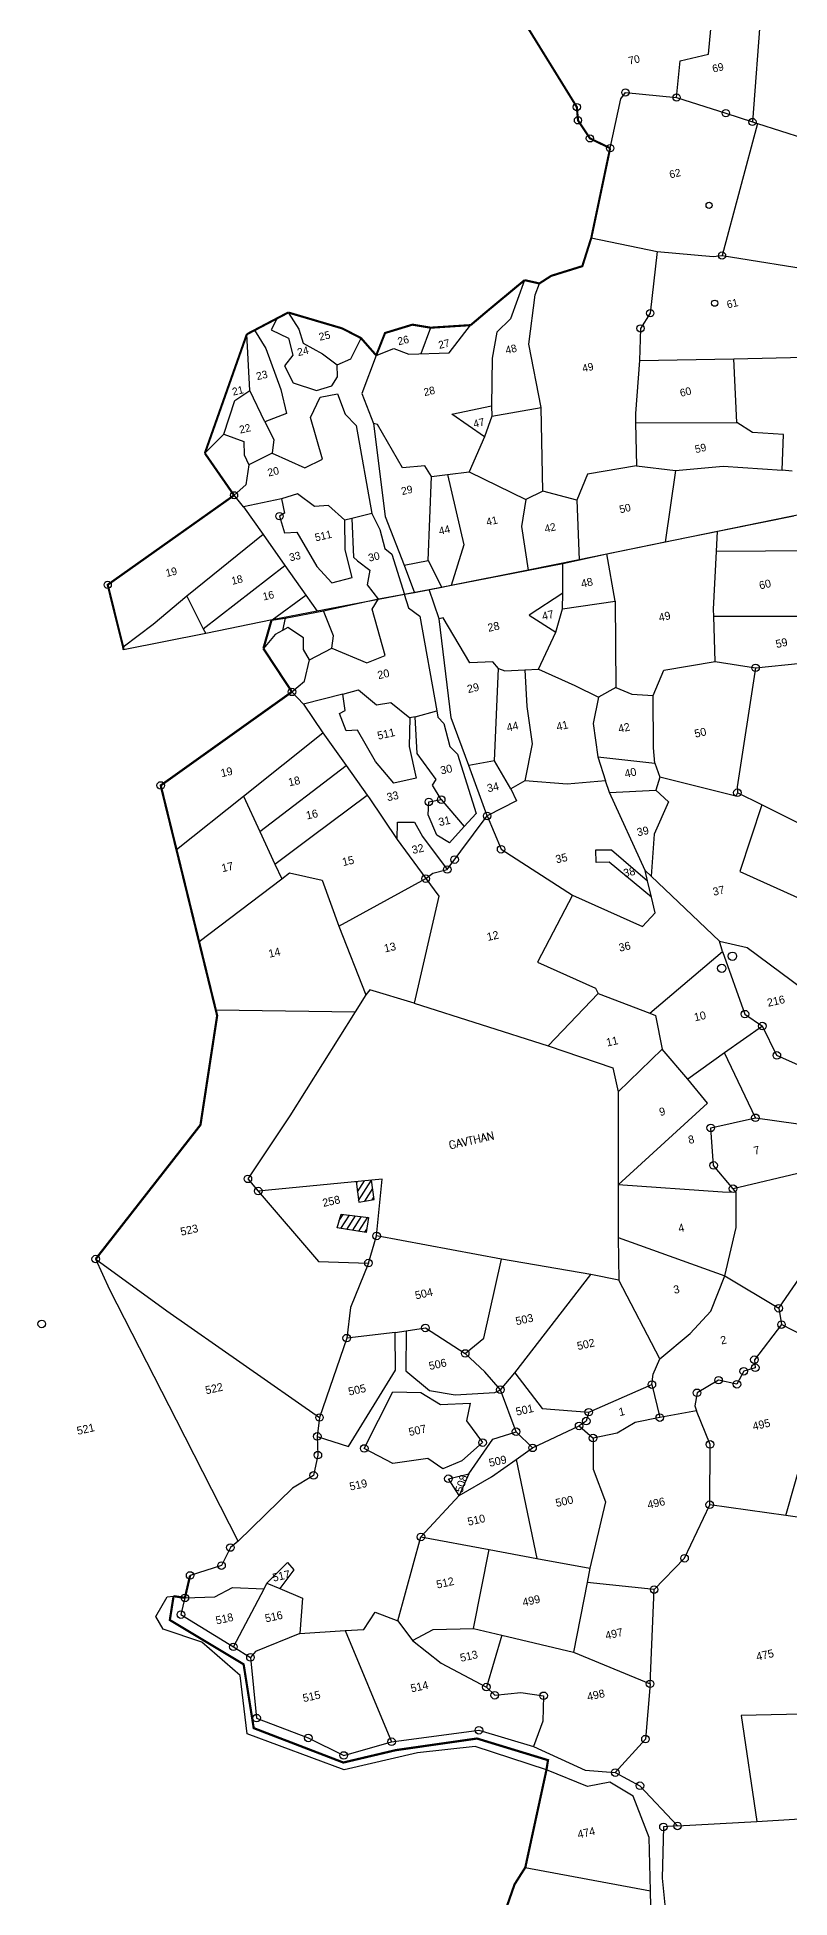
# Model space of a CAD drawing. Header units: metres. Extents: x 292860 to 294311, y 2020774 to 2022936.
# Drawn here: x 292860 to 293203, y 2021338 to 2022184 of the extents above; entities that cross this region are included whole.
import ezdxf
from ezdxf.enums import TextEntityAlignment as Align

# ---------------------------------------------------------------- set-up
doc = ezdxf.new("R2010")
doc.units = ezdxf.units.M
doc.linetypes.add('DASHDOT', pattern=[1, 0.5, -0.25, 0, -0.25])
for name, color, linetype in [('OFF', 1, 'Continuous'), ('OTHERS', 1, 'Continuous'), ('POLY_PARCEL', 6, 'Continuous'), ('POLY_WATER', 4, 'Continuous'), ('SYM_STONE', 1, 'Continuous'), ('SYM_WELL', 1, 'Continuous'), ('TEXT_MAPIN', 7, 'Continuous'), ('TEXT_PARCEL', 7, 'Continuous'), ('V_BOUND_LINE', 7, 'Continuous'), ('V_BOUND_STREAM_LINE', 7, 'DASHDOT')]:
    doc.layers.add(name, color=color, linetype=linetype)
doc.styles.get("Standard").update_dxf_attribs({"font": 'simplex.shx'})
doc.styles.add('TEXT_MAP', font='', dxfattribs={"height": 2.5})
doc.styles.get('TEXT_MAP').set_extended_font_data('Kruti Dev 050')

# ---------------------------------------------------------------- blocks, each defined once
blk = doc.blocks.new('PAKKAWELL')
blk.add_circle((0, 0), 1.81)
blk = doc.blocks.new('STONE')
blk.add_circle((0, 0), 0.851)

msp = doc.modelspace()

# ---------------------------------------------------------------- hatches: boundary and pattern name
at = {"layer": 'OTHERS'}
h = msp.add_hatch(dxfattribs=at)
h.set_pattern_fill('ANSI31', color=256, scale=20.206767, angle=12.67224, style=0)
h.set_pattern_definition([(57.67224, (292959.5136, 2020669.367), (-2.134347, 1.350726), [])])
h.paths.add_polyline_path([(292998.51, 2021648.99), (292996.8, 2021642.72), (293009.94, 2021640.72), (293011.06, 2021647.54)])
h.paths.add_polyline_path([(293006.63, 2021654.42), (293013.62, 2021655.65), (293012.32, 2021664.49), (293005.39, 2021663.82)])

# ---------------------------------------------------------------- linework, layer by layer
at = {"layer": 'OFF'}
for points in [[(293169.65, 2021959.42), (293254.01, 2021976.74)], [(293204.36, 2021966.21), (293145.85, 2021954.38)], [(293145.85, 2021954.38), (293106.78, 2021946.48)], [(293119.35, 2021949.22), (293169.65, 2021959.42)], [(293038.61, 2021932.99), (293099.4, 2021944.73)], [(293106.78, 2021946.48), (293083.63, 2021941.79)], [(293099.4, 2021944.73), (293119.35, 2021949.22)], [(293083.63, 2021941.79), (293048.61, 2021934.71)], [(293015.51, 2021928.35), (292987.73, 2021923.06)], [(292990.59, 2021923.3), (293015.59, 2021928.65)], [(293027.29, 2021930.6), (293015.51, 2021928.35)], [(293015.59, 2021928.65), (293027.24, 2021930.85)], [(293027.24, 2021930.85), (293038.61, 2021932.99)], [(293031.87, 2021931.47), (293027.29, 2021930.6)], [(293044.33, 2021933.85), (293031.87, 2021931.47)], [(293048.61, 2021934.71), (293044.33, 2021933.85)], [(292967.24, 2021919.2), (292937.08, 2021912.92)], [(292966.92, 2021919.05), (292973.15, 2021919.93)], [(292987.73, 2021923.06), (292967.24, 2021919.2)], [(292973.15, 2021919.93), (292990.59, 2021923.3)], [(292937.08, 2021912.92), (292899.68, 2021905.44)], [(292919.43, 2021475.03), (292922.38, 2021475.35)]]:
    msp.add_lwpolyline(points, dxfattribs=at)
at = {"layer": 'OTHERS'}
for points in [[(293005.39, 2021663.82), (293006.63, 2021654.42), (293013.62, 2021655.65), (293012.32, 2021664.49)], [(292998.51, 2021648.99), (293011.06, 2021647.54), (293009.94, 2021640.72), (292996.8, 2021642.72), (292998.51, 2021648.99)]]:
    msp.add_lwpolyline(points, dxfattribs=at)
at = {"layer": 'POLY_PARCEL'}
for points in [[(293151.08, 2022156.6), (293152.72, 2022173.22), (293165.54, 2022176.28), (293167.51, 2022197.32)], [(293189.4, 2022195.79), (293185.52, 2022145.46)], [(293120.84, 2022133.55), (293125.71, 2022156.03), (293127.79, 2022158.85), (293151.08, 2022156.6)], [(293151.08, 2022156.6), (293173.44, 2022149.48), (293185.52, 2022145.46)], [(293187.86, 2022144.71), (293171.71, 2022084.71)], [(293185.52, 2022145.46), (293187.86, 2022144.71)], [(293187.86, 2022144.71), (293219.19, 2022134.73), (293246.1, 2022129.88)], [(293112.29, 2022092.83), (293142.29, 2022086.65)], [(293142.29, 2022086.65), (293139.09, 2022058.55), (293134.67, 2022051.63), (293134.25, 2022037)], [(293142.29, 2022086.65), (293167.66, 2022084.34)], [(293167.66, 2022084.34), (293171.71, 2022084.71)], [(293171.71, 2022084.71), (293217.14, 2022077.48)], [(293081.94, 2022073.56), (293075.5, 2022055.96), (293069.26, 2022049.91), (293067.21, 2022038.07), (293066.95, 2022016.49)], [(293089.43, 2022015.65), (293083.91, 2022044.44), (293086.77, 2022066.89), (293088.67, 2022072.05)], [(292974.52, 2022058.85), (292979.39, 2022051.28), (292981.3, 2022044.95), (292990.11, 2022040.01), (292996.75, 2022035)], [(292957.04, 2022023.33), (292955.69, 2022048.96)], [(293014.5, 2022039.35), (293022.54, 2022042.54), (293029.27, 2022039.96), (293047.72, 2022040.54), (293057.43, 2022053.11)], [(293039.21, 2022051.94), (293034.79, 2022040.13)], [(293134.25, 2022037), (293177.07, 2022037.83)], [(293177.07, 2022037.83), (293209.27, 2022038.57), (293213.92, 2022042.95)], [(293178.51, 2022008.91), (293177.07, 2022037.83)], [(293134.25, 2022037), (293132.3, 2022012.93), (293132.37, 2022008.66)], [(292945.25, 2022003.53), (292950.2, 2022018.9), (292957.04, 2022023.33)], [(292963.84, 2022009.18), (292957.04, 2022023.33)], [(293063.66, 2022002.4), (293048.87, 2022012.57), (293066.95, 2022016.49)], [(293066.99, 2022011.78), (293063.66, 2022002.4)], [(293066.95, 2022016.49), (293066.99, 2022011.78)], [(293066.99, 2022011.78), (293089.43, 2022015.65)], [(293090.18, 2021977.69), (293089.43, 2022015.65)], [(292936.6, 2021994.88), (292945.25, 2022003.53)], [(292945.25, 2022003.53), (292954.34, 2022000.19), (292954.45, 2021994.09), (292956.6, 2021989.57)], [(293039.66, 2021984.35), (293036.59, 2021989.1), (293026.5, 2021988.28), (293015.14, 2022007.93), (293013.27, 2022008.41)], [(293132.37, 2022008.66), (293178.51, 2022008.91)], [(293132.37, 2022008.66), (293132.79, 2021989.09)], [(293199.12, 2021987.21), (293199.72, 2022003.44), (293185.61, 2022004.35), (293178.51, 2022008.91)], [(292967.17, 2021994.87), (292956.6, 2021989.57)], [(293063.66, 2022002.4), (293056.72, 2021986.44)], [(292956.6, 2021989.57), (292955.22, 2021980.5), (292949.87, 2021975.75)], [(293046.92, 2021985.24), (293056.72, 2021986.44)], [(293056.72, 2021986.44), (293082.58, 2021973.86)], [(293132.79, 2021989.09), (293110.48, 2021985.3), (293105.69, 2021973.49)], [(293132.79, 2021989.09), (293150.57, 2021987.04)], [(293150.57, 2021987.04), (293145.85, 2021954.38)], [(293150.57, 2021987.04), (293172.24, 2021988.96), (293199.12, 2021987.21)], [(293203.65, 2021986.77), (293199.12, 2021987.21)], [(293038.08, 2021946.11), (293039.66, 2021984.35)], [(293039.66, 2021984.35), (293046.92, 2021985.24)], [(293046.92, 2021985.24), (293054.35, 2021953.24), (293048.61, 2021934.71)], [(292954.14, 2021970.49), (292949.87, 2021975.75)], [(292971.44, 2021974.18), (292954.14, 2021970.49)], [(292954.14, 2021970.49), (292963.08, 2021957.98)], [(292971.44, 2021974.18), (292972.88, 2021967.65), (292970.55, 2021966.28), (292972.76, 2021958.71), (292978.39, 2021958.93), (292987.49, 2021943.34), (292994.25, 2021935.96), (293003.59, 2021938.35), (293000.38, 2021950.94), (293000.21, 2021964.38)], [(293000.21, 2021964.38), (292992.83, 2021971.13), (292986.48, 2021970.67), (292978.69, 2021976.43), (292971.44, 2021974.18)], [(293082.58, 2021973.86), (293080.5, 2021961.59), (293083.63, 2021941.79)], [(293090.18, 2021977.69), (293082.58, 2021973.86)], [(293105.69, 2021973.49), (293090.18, 2021977.69)], [(293105.69, 2021973.49), (293106.78, 2021946.48)], [(293003.39, 2021965.22), (293000.21, 2021964.38)], [(293012.49, 2021967.49), (293003.39, 2021965.22)], [(293003.39, 2021965.22), (293004.2, 2021947.68), (293005.94, 2021945.9)], [(292963.08, 2021957.98), (292928.34, 2021929.97)], [(292963.08, 2021957.98), (292973.03, 2021943.84)], [(293169.17, 2021950.17), (293169.65, 2021959.42)], [(293005.94, 2021945.9), (293011.59, 2021941.75), (293010.42, 2021935.04), (293015.51, 2021928.35)], [(293027.2, 2021944.01), (293038.08, 2021946.11)], [(293038.08, 2021946.11), (293044.33, 2021933.85)], [(293099.27, 2021931.27), (293099.4, 2021944.73)], [(293123.12, 2021927.7), (293119.35, 2021949.22)], [(293167.96, 2021920.61), (293167.84, 2021924.02), (293169.17, 2021950.17)], [(293213.74, 2021950.57), (293169.17, 2021950.17)], [(292935.86, 2021915), (292973.03, 2021943.84)], [(292973.03, 2021943.84), (292982.55, 2021930.4)], [(292928.34, 2021929.97), (292913.12, 2021916.99)], [(292928.34, 2021929.97), (292935.86, 2021915)], [(292967.24, 2021919.2), (292982.55, 2021930.4)], [(292982.55, 2021930.4), (292987.73, 2021923.06)], [(292994.25, 2021906.3), (293010.18, 2021899.64), (293018.63, 2021903), (293012.65, 2021924.02), (293015.59, 2021928.65)], [(293099.27, 2021931.27), (293084.1, 2021921.29), (293096.17, 2021913.52)], [(293099.19, 2021924.18), (293099.27, 2021931.27)], [(293099.19, 2021924.18), (293123.12, 2021927.7)], [(293123.12, 2021927.7), (293123.5, 2021888.36)], [(292973.15, 2021919.93), (292971.88, 2021914.25)], [(292994.25, 2021906.3), (292995.08, 2021911.92), (292990.59, 2021923.3)], [(293070.03, 2021897.1), (293067.5, 2021900.08), (293057.11, 2021899.61), (293044.89, 2021920.04), (293043.13, 2021919.59)], [(293096.17, 2021913.52), (293099.19, 2021924.18)], [(293215.39, 2021920.65), (293167.96, 2021920.61)], [(293168.63, 2021900.17), (293167.96, 2021920.61)], [(292913.12, 2021916.99), (292899.47, 2021906.73)], [(292935.86, 2021915), (292937.08, 2021912.92)], [(292971.88, 2021914.25), (292968.61, 2021912.45), (292963.21, 2021906.09)], [(292984.18, 2021900.9), (292981.42, 2021905.71), (292981.5, 2021910.95), (292974.38, 2021915.63), (292971.88, 2021914.25)], [(293088.22, 2021896.79), (293096.17, 2021913.52)], [(292984.18, 2021900.9), (292994.25, 2021906.3)], [(292976.19, 2021886.41), (292981.96, 2021891.2), (292984.18, 2021900.9)], [(293068.32, 2021855.03), (293070.03, 2021897.1)], [(293070.03, 2021897.1), (293073.01, 2021895.91), (293082.01, 2021896.43)], [(293082.01, 2021896.43), (293088.22, 2021896.79)], [(293082.01, 2021896.43), (293082.92, 2021879.69), (293085.36, 2021862.81), (293082.05, 2021845.94)], [(293088.22, 2021896.79), (293104.79, 2021889.35), (293115.48, 2021883.97)], [(293140.45, 2021884.7), (293145.3, 2021896.28), (293168.63, 2021900.17)], [(293168.63, 2021900.17), (293186.94, 2021897.33)], [(293186.94, 2021897.33), (293178.56, 2021843.24), (293178.71, 2021840.56)], [(293186.94, 2021897.33), (293207.63, 2021899.45), (293237.37, 2021898.18)], [(292976.19, 2021886.41), (292981.37, 2021880.83)], [(292999.39, 2021885.3), (293006.47, 2021887.31), (293014.68, 2021880.58), (293021.14, 2021881.62), (293029.83, 2021874.58)], [(293123.5, 2021888.36), (293115.48, 2021883.97)], [(293123.5, 2021888.36), (293130.65, 2021885.37), (293140.45, 2021884.7)], [(293032.22, 2021875.12), (293042.01, 2021877.71)], [(293115.48, 2021883.97), (293113.07, 2021872.09), (293115.31, 2021856.85)], [(293141.11, 2021853.94), (293140.55, 2021860.93), (293140.45, 2021884.7)], [(292954.1, 2021838.98), (292990.16, 2021867.75)], [(292961.52, 2021823), (293000.78, 2021852.88)], [(293068.32, 2021855.03), (293056.56, 2021852.95)], [(293075.75, 2021842.32), (293068.32, 2021855.03)], [(293115.31, 2021856.85), (293118.8, 2021845.91)], [(293115.31, 2021856.85), (293141.11, 2021853.94)], [(293141.11, 2021853.94), (293143.36, 2021847.68)], [(293082.05, 2021845.94), (293075.75, 2021842.32)], [(293118.8, 2021845.91), (293101.33, 2021844.52), (293082.05, 2021845.94)], [(293120.53, 2021840.63), (293118.8, 2021845.91)], [(293143.36, 2021847.68), (293141.66, 2021841.71)], [(293178.71, 2021840.56), (293177.98, 2021839.05), (293143.36, 2021847.68)], [(292923.69, 2021814.72), (292954.1, 2021838.98)], [(292954.1, 2021838.98), (292961.52, 2021823)], [(292968.45, 2021808.07), (292985.38, 2021820.87), (293010.39, 2021839.4)], [(293044.04, 2021837.44), (293054.45, 2021825.16)], [(293075.75, 2021842.32), (293078.34, 2021836.81), (293064.94, 2021830.01)], [(293120.53, 2021840.63), (293141.66, 2021841.71)], [(293136.78, 2021805.19), (293120.53, 2021840.63)], [(293141.66, 2021841.71), (293147.42, 2021836.41), (293140.9, 2021821.74), (293139.42, 2021802.68)], [(293189.8, 2021835.02), (293178.71, 2021840.56)], [(293189.8, 2021835.02), (293179.82, 2021804.68), (293235.02, 2021779.88)], [(293237.13, 2021818.67), (293219.14, 2021820.37), (293189.8, 2021835.02)], [(293064.94, 2021830.01), (293071.29, 2021814.83), (293103.73, 2021794.04)], [(292961.52, 2021823), (292968.45, 2021808.07)], [(293024.05, 2021819.36), (293036.99, 2021801.54)], [(293139.6, 2021793.13), (293120.36, 2021808.94), (293114.47, 2021808.8), (293114.36, 2021814.53), (293121.46, 2021814.6), (293137.87, 2021800.53)], [(292933.94, 2021772.93), (292971.53, 2021801.42)], [(292968.45, 2021808.07), (292971.53, 2021801.42)], [(292971.53, 2021801.42), (292975.12, 2021804.15), (292989.89, 2021800.78), (292997.53, 2021779.83)], [(292997.53, 2021779.83), (293036.99, 2021801.54)], [(293036.99, 2021801.54), (293043, 2021793.56), (293031.78, 2021744.85)], [(293036.99, 2021801.54), (293040.21, 2021803.94), (293046.79, 2021805.66)], [(293137.87, 2021800.53), (293136.78, 2021805.19)], [(293136.78, 2021805.19), (293139.42, 2021802.68)], [(293139.6, 2021793.13), (293137.87, 2021800.53)], [(293139.42, 2021802.68), (293170.51, 2021773.05)], [(293103.73, 2021794.04), (293087.87, 2021763.52), (293114.24, 2021751.68), (293115.36, 2021749.34)], [(293103.73, 2021794.04), (293135.57, 2021779.7), (293141.29, 2021785.9), (293139.6, 2021793.13)], [(292997.53, 2021779.83), (293009.75, 2021748.69)], [(293138.84, 2021740.33), (293171.98, 2021768.36)], [(293171.98, 2021768.36), (293170.51, 2021773.05)], [(293170.51, 2021773.05), (293183.07, 2021770.23), (293213.71, 2021747.43), (293233.48, 2021752.51)], [(293171.98, 2021768.36), (293182.14, 2021739.92), (293190.06, 2021734.51)], [(293031.78, 2021744.85), (293011.58, 2021750.97), (293009.75, 2021748.69)], [(292941.55, 2021741.88), (293004.95, 2021741.03)], [(293009.75, 2021748.69), (293004.95, 2021741.03)], [(293031.78, 2021744.85), (293092.64, 2021725.46)], [(293092.64, 2021725.46), (293115.36, 2021749.34)], [(293115.36, 2021749.34), (293138.84, 2021740.33)], [(293004.95, 2021741.03), (292975.27, 2021693.7), (292956.16, 2021665.04), (292960.9, 2021659.48)], [(293138.84, 2021740.33), (293141.46, 2021739.33), (293144.52, 2021724.06)], [(293190.06, 2021734.51), (293172.86, 2021722.26)], [(293209.22, 2021715.49), (293196.63, 2021721.14), (293190.06, 2021734.51)], [(293092.64, 2021725.46), (293122.06, 2021715.56), (293124.52, 2021704.61)], [(293144.52, 2021724.06), (293124.52, 2021704.61)], [(293156.17, 2021710.38), (293144.52, 2021724.06)], [(293172.86, 2021722.26), (293156.17, 2021710.38)], [(293186.88, 2021692.79), (293172.86, 2021722.26)], [(293124.49, 2021662.34), (293165.08, 2021699.42), (293156.17, 2021710.38)], [(293124.52, 2021704.61), (293124.49, 2021662.34)], [(293176.7, 2021660.57), (293167.9, 2021671.17), (293166.58, 2021688.22), (293186.88, 2021692.79)], [(293186.88, 2021692.79), (293206.32, 2021690.05), (293208.76, 2021668.03)], [(293014.69, 2021639.11), (293017.24, 2021664.97), (292960.9, 2021659.48)], [(293208.76, 2021668.03), (293176.7, 2021660.57)], [(292960.9, 2021659.48), (292988.22, 2021627.52), (293010.98, 2021626.78)], [(293124.49, 2021662.34), (293124.48, 2021638.4)], [(293178.19, 2021658.78), (293171.86, 2021659.03), (293124.49, 2021662.34)], [(293173.03, 2021621.01), (293178.2, 2021642.9), (293178.19, 2021658.78)], [(293178.19, 2021658.78), (293176.7, 2021660.57)], [(293010.98, 2021626.78), (293014.69, 2021639.11)], [(293071.51, 2021628.59), (293014.69, 2021639.11)], [(293124.48, 2021638.4), (293173.03, 2021621.01)], [(293124.48, 2021638.4), (293124.85, 2021618.93)], [(293197.48, 2021606.23), (293216.69, 2021633.99), (293227.13, 2021637.8), (293242.41, 2021639.57)], [(292886.98, 2021628.6), (292919.37, 2021605.01), (292988.72, 2021556.56)], [(292951.72, 2021500.34), (292923.68, 2021555.28), (292893.36, 2021614.63), (292886.98, 2021628.6)], [(293010.98, 2021626.78), (293002.77, 2021606.6), (293001.1, 2021592.64)], [(293054.96, 2021585.67), (293063.44, 2021592.6), (293071.51, 2021628.59)], [(293112.01, 2021621.57), (293071.51, 2021628.59)], [(293077.47, 2021576.89), (293112.01, 2021621.57)], [(293124.85, 2021618.93), (293112.01, 2021621.57)], [(293143.47, 2021583.22), (293124.85, 2021618.93)], [(293143.47, 2021583.22), (293157.21, 2021594.67), (293166.61, 2021604.93), (293173.03, 2021621.01)], [(293173.03, 2021621.01), (293197.48, 2021606.23)], [(293197.48, 2021606.23), (293198.74, 2021598.78)], [(293198.74, 2021598.78), (293186.43, 2021582.84), (293186.83, 2021579.17), (293181.55, 2021577.56), (293178.49, 2021571.65), (293170.12, 2021573.53), (293160.33, 2021567.78), (293159.34, 2021561.91), (293160.07, 2021559.64)], [(293223.71, 2021586.03), (293198.74, 2021598.78)], [(292987.72, 2021547.98), (293001.93, 2021543.44), (293023.2, 2021578.11), (293023.12, 2021595.23)], [(293001.1, 2021592.64), (292988.72, 2021556.56)], [(293023.12, 2021595.23), (293001.1, 2021592.64)], [(293023.12, 2021595.23), (293028.05, 2021595.97)], [(293028.05, 2021595.97), (293027.93, 2021577.75), (293038.71, 2021568.89), (293050.44, 2021566.93), (293068.39, 2021567.91)], [(293028.05, 2021595.97), (293036.88, 2021597.28), (293054.96, 2021585.67)], [(293070.95, 2021569.16), (293063.81, 2021577.25), (293054.96, 2021585.67)], [(293140.47, 2021576.26), (293143.47, 2021583.22)], [(293070.95, 2021569.16), (293077.47, 2021576.89)], [(293077.47, 2021576.89), (293089.9, 2021560.66), (293111.13, 2021558.98)], [(293139.81, 2021571.52), (293140.47, 2021576.26)], [(293068.39, 2021567.91), (293070.95, 2021569.16)], [(293078.06, 2021550.11), (293070.95, 2021569.16)], [(293111.13, 2021558.98), (293139.81, 2021571.52)], [(293139.81, 2021571.52), (293143.42, 2021556.53)], [(292988.72, 2021556.56), (292987.72, 2021547.98)], [(293111.13, 2021558.98), (293110.01, 2021554.94), (293106.74, 2021552.74)], [(293143.42, 2021556.53), (293132.22, 2021554.22), (293124.09, 2021549.46), (293113.1, 2021547.2)], [(293160.07, 2021559.64), (293143.42, 2021556.53)], [(293166.13, 2021516.9), (293166.24, 2021544.31), (293160.07, 2021559.64)], [(292987.72, 2021547.98), (292987.97, 2021539.46), (292986.06, 2021530.25), (292976.4, 2021524.5), (292951.72, 2021500.34)], [(293056.62, 2021531.02), (293067.54, 2021546.65), (293078.06, 2021550.11)], [(293078.06, 2021550.11), (293085.56, 2021542.76)], [(293085.56, 2021542.76), (293106.74, 2021552.74)], [(293106.74, 2021552.74), (293113.1, 2021547.2)], [(293113.1, 2021547.2), (293113.15, 2021533), (293118.79, 2021518.17), (293111.68, 2021488)], [(293200.77, 2021512), (293212.31, 2021553.02)], [(293078.11, 2021537.48), (293085.56, 2021542.76)], [(293052.18, 2021521.04), (293047.31, 2021528.72), (293056.62, 2021531.02)], [(293052.18, 2021521.04), (293066.98, 2021529.59), (293078.11, 2021537.48)], [(293056.62, 2021531.02), (293052.18, 2021521.04)], [(293078.11, 2021537.48), (293087.47, 2021492.5)], [(293034.85, 2021502.28), (293052.18, 2021521.04)], [(293140.85, 2021478.35), (293154.66, 2021492.58), (293166.13, 2021516.9)], [(293200.77, 2021512), (293166.13, 2021516.9)], [(293243.56, 2021505.94), (293200.77, 2021512)], [(292951.72, 2021500.34), (292948.19, 2021497.46), (292944.18, 2021489.24), (292929.91, 2021484.76)], [(293024.38, 2021464.09), (293034.85, 2021502.28)], [(293034.85, 2021502.28), (293065.84, 2021496.52)], [(293058.66, 2021460.7), (293065.84, 2021496.52)], [(293065.84, 2021496.52), (293087.47, 2021492.5)], [(292964.79, 2021481.27), (292974.18, 2021490.69), (292977.02, 2021487.36), (292970.63, 2021478.81)], [(293087.47, 2021492.5), (293111.68, 2021488)], [(293111.68, 2021488), (293110.43, 2021481.63)], [(292927.52, 2021474.58), (292941.08, 2021475.1), (292949.15, 2021479.21), (292963.49, 2021478.67)], [(292963.49, 2021478.67), (292964.79, 2021481.27)], [(292964.79, 2021481.27), (292970.63, 2021478.81)], [(293110.43, 2021481.63), (293104.18, 2021449.82)], [(293140.85, 2021478.35), (293110.43, 2021481.63)], [(292949.56, 2021452.32), (292963.49, 2021478.67)], [(292970.63, 2021478.81), (292980.96, 2021474.45), (292979.79, 2021458.3)], [(293138.99, 2021435.49), (293140.85, 2021478.35)], [(293000.4, 2021459.67), (293008.84, 2021460.23), (293014.08, 2021468.04), (293024.38, 2021464.09)], [(293024.38, 2021464.09), (293031, 2021455.13)], [(292979.79, 2021458.3), (292959.64, 2021450.22), (292957.34, 2021447.54)], [(292979.79, 2021458.3), (293000.4, 2021459.67)], [(293000.4, 2021459.67), (293021.48, 2021409.19)], [(293031, 2021455.13), (293040.38, 2021460.14), (293058.66, 2021460.7)], [(293031, 2021455.13), (293043.97, 2021444.87), (293064.6, 2021434.04)], [(293058.66, 2021460.7), (293071.61, 2021457.61)], [(293071.61, 2021457.61), (293064.6, 2021434.04)], [(293071.61, 2021457.61), (293104.18, 2021449.82)], [(293104.18, 2021449.82), (293138.99, 2021435.49)], [(293064.6, 2021434.04), (293068.37, 2021430.29), (293080.23, 2021431.5), (293090.59, 2021430.06), (293090.26, 2021418.49), (293085.99, 2021407.02)], [(293138.99, 2021435.49), (293136.9, 2021410.36), (293123.18, 2021395.16)], [(293242.06, 2021422.48), (293180.36, 2021421.08), (293187.57, 2021372.94)], [(293187.57, 2021372.94), (293219.41, 2021374.95), (293240.55, 2021384.05), (293259.92, 2021374.55)], [(293151.46, 2021370.88), (293187.57, 2021372.94)], [(293082.28, 2021352.05), (293139.16, 2021341.36)]]:
    msp.add_lwpolyline(points, dxfattribs=at)
msp.add_lwpolyline([(293044.84, 2021533.18), (293037.93, 2021537.9), (293022.13, 2021535.6), (293009.08, 2021542.49), (293022.12, 2021568.21), (293034.74, 2021567.91), (293043.71, 2021562.4), (293057.14, 2021563.12), (293055.61, 2021555.04), (293062.85, 2021545.17), (293053.44, 2021536.79)], close=True, dxfattribs=at)
at = {"layer": 'POLY_WATER'}
for points in [[(292969.53, 2022056.23), (292966.78, 2022050.96), (292974.67, 2022047.12), (292976.67, 2022039.5), (292972.77, 2022034.65), (292976.78, 2022026.84), (292987.42, 2022023.42), (292994.37, 2022025.48), (292996.92, 2022029.57), (292996.75, 2022035)], [(292959.15, 2022050.78), (292964.37, 2022042.53), (292971.15, 2022023.78), (292973.66, 2022013), (292963.84, 2022009.18)], [(292996.75, 2022035), (293002.89, 2022037.74), (293007.61, 2022047.2)], [(293014.5, 2022039.35), (293007.91, 2022022.02), (293013.27, 2022008.41)], [(292967.17, 2021994.87), (292982.05, 2021988.29), (292990.12, 2021992.14), (292984.59, 2022011.18), (292989.02, 2022020.3), (292996.95, 2022021.93), (293000.42, 2022012.68), (293005.35, 2022007.49), (293012.49, 2021967.49)], [(292963.84, 2022009.18), (292967.89, 2022001.16), (292967.17, 2021994.87)], [(293013.27, 2022008.41), (293018.53, 2021966.13), (293027.2, 2021944.01)], [(293012.49, 2021967.49), (293016.2, 2021960.24), (293018.43, 2021951.58), (293021.65, 2021949.05), (293027.29, 2021930.6)], [(293027.2, 2021944.01), (293031.87, 2021931.47)], [(293027.24, 2021930.85), (293029.24, 2021924.62), (293034.3, 2021920.74), (293042.01, 2021877.71)], [(293043.13, 2021919.59), (293038.61, 2021932.99)], [(293056.56, 2021852.95), (293048.64, 2021874.63), (293043.13, 2021919.59)], [(292999.39, 2021885.3), (292981.37, 2021880.83)], [(293029.83, 2021874.58), (293029.42, 2021861.53), (293032.64, 2021847.21), (293022.48, 2021844.92), (293014.21, 2021854.77), (293005.98, 2021869.01), (293000.83, 2021868.69), (292997.8, 2021876.58), (293000.41, 2021878), (292999.39, 2021885.3)], [(292981.37, 2021880.83), (292990.16, 2021867.75)], [(293042.01, 2021877.71), (293042.51, 2021874.93), (293045.26, 2021871.99), (293048.03, 2021861.54), (293051.51, 2021858.14), (293059.87, 2021831.17), (293054.45, 2021825.16)], [(293032.22, 2021875.12), (293029.83, 2021874.58)], [(293044.04, 2021837.44), (293040.04, 2021844.06), (293041.78, 2021846.54), (293033.05, 2021858.38), (293032.22, 2021875.12)], [(292990.16, 2021867.75), (293000.78, 2021852.88)], [(293000.78, 2021852.88), (293010.39, 2021839.4)], [(293064.94, 2021830.01), (293056.56, 2021852.95)], [(293010.39, 2021839.4), (293011.24, 2021838.21), (293024.05, 2021819.36)], [(293054.45, 2021825.16), (293047.82, 2021817.8), (293042.02, 2021821.3), (293038.08, 2021830.45), (293038.42, 2021836.38), (293044.04, 2021837.44)], [(293024.05, 2021819.36), (293024.19, 2021827.12), (293031.91, 2021827.18), (293035.47, 2021820.67), (293046.79, 2021805.66)], [(293046.79, 2021805.66), (293064.94, 2021830.01)], [(293091.89, 2021396.39), (293059.49, 2021407.01), (293033.22, 2021404.17), (292999.9, 2021396.33), (292955.91, 2021412.77), (292952.68, 2021439.28), (292935.3, 2021454.43), (292917.63, 2021460.33), (292914.3, 2021466.05), (292919.43, 2021475.03)], [(292927.52, 2021474.58), (292925.72, 2021466.98), (292949.56, 2021452.32)], [(292949.56, 2021452.32), (292957.34, 2021447.54)], [(292957.34, 2021447.54), (292960.15, 2021419.91), (292983.63, 2021410.9), (292999.72, 2021402.94), (293021.48, 2021409.19)], [(293021.48, 2021409.19), (293061.18, 2021414.38), (293085.99, 2021407.02)], [(293085.99, 2021407.02), (293109.52, 2021396.31), (293123.18, 2021395.16)], [(293139.16, 2021341.36), (293138.62, 2021365.57), (293131.33, 2021384.36), (293120.68, 2021390.81), (293110.56, 2021388.88), (293091.89, 2021396.39)], [(293123.18, 2021395.16), (293134.4, 2021389.17), (293151.46, 2021370.88)], [(293151.46, 2021370.88), (293145.08, 2021370.47), (293144.52, 2021347.2), (293146.22, 2021330.56), (293145.44, 2021308.26), (293142.97, 2021285.92), (293136.25, 2021277.94)], [(293139.79, 2021313.3), (293139.16, 2021341.36)]]:
    msp.add_lwpolyline(points, dxfattribs=at)
at = {"layer": 'V_BOUND_LINE'}
for points, const_width in [([(293120.84, 2022133.55), (293111.66, 2022138), (293106.23, 2022146.2), (293105.7, 2022152.24), (293082.72, 2022189.43), (293082.12, 2022199.13)], 0.967), ([(293112.29, 2022092.83), (293120.84, 2022133.55)], 0.967), ([(293088.67, 2022072.05), (293094.03, 2022075.5), (293108.2, 2022079.91), (293112.29, 2022092.83)], 0.967), ([(293057.43, 2022053.11), (293065.71, 2022060.1), (293081.94, 2022073.56)], 0.967), ([(293081.94, 2022073.56), (293088.67, 2022072.05)], 0.967), ([(292969.53, 2022056.23), (292974.52, 2022058.85)], 0.967), ([(292974.52, 2022058.85), (292999.1, 2022051.6), (293007.61, 2022047.2)], 0.967), ([(292936.6, 2021994.88), (292955.69, 2022048.96)], 0.967), ([(292955.69, 2022048.96), (292959.15, 2022050.78)], 0.967), ([(293007.61, 2022047.2), (293014.5, 2022039.35)], 0.967), ([(293014.5, 2022039.35), (293018.51, 2022049.53), (293030.97, 2022053.32), (293039.21, 2022051.94), (293057.43, 2022053.11)], 0.967), ([(292949.87, 2021975.75), (292936.6, 2021994.88)], 0.967), ([(292899.47, 2021906.73), (292892.43, 2021935.07), (292949.87, 2021975.75)], 0.967), ([(292963.21, 2021906.09), (292966.92, 2021919.05)], 1.01), ([(292899.68, 2021905.44), (292899.47, 2021906.73)], 0.967), ([(292976.19, 2021886.41), (292963.21, 2021906.09)], 1.01), ([(292923.69, 2021814.72), (292916.54, 2021843.86), (292976.19, 2021886.41)], 1.01), ([(292933.94, 2021772.93), (292923.69, 2021814.72)], 1.01), ([(292941.55, 2021741.88), (292933.94, 2021772.93)], 1.01), ([(292886.98, 2021628.6), (292934.61, 2021689.56), (292942.2, 2021739.23), (292941.55, 2021741.88)], 1.01), ([(292927.52, 2021474.58), (292929.91, 2021484.76)], 1.01), ([(293082.28, 2021352.05), (293091.89, 2021396.39)], 1.01), ([(293070.18, 2021323.7), (293077.39, 2021344.34), (293082.28, 2021352.05)], 1.01)]:
    msp.add_lwpolyline(points, dxfattribs=dict(at, const_width=const_width))
at = {"layer": 'V_BOUND_STREAM_LINE', "ltscale": 10, "flags": 128}
for points, const_width in [([(292959.15, 2022050.78), (292969.53, 2022056.23)], 0.967), ([(293091.89, 2021396.39), (293092.6, 2021400.8), (293060.33, 2021410.63), (293023.39, 2021405.35), (292999.56, 2021399.72), (292958.81, 2021415.36), (292954.22, 2021444.37), (292920.68, 2021464.49), (292922.38, 2021475.35)], 1.01), ([(292922.38, 2021475.35), (292927.52, 2021474.58)], 1.01)]:
    msp.add_lwpolyline(points, dxfattribs=dict(at, const_width=const_width))

# ---------------------------------------------------------------- block references
at = {"layer": 'SYM_STONE'}
for p, xscale, yscale, zscale, rotation in [((293127.79, 2022158.85), 1.933891379783177, 1.933891379783177, 1.933891379783177, 13.12571815244012), ((293151.08, 2022156.6), 1.933891379783177, 1.933891379783177, 1.933891379783177, 13.12571815244012), ((293105.7, 2022152.24), 1.933891379783177, 1.933891379783177, 1.933891379783177, 13.12571815244012), ((293106.23, 2022146.2), 1.933891379783177, 1.933891379783177, 1.933891379783177, 13.12571815244012), ((293173.44, 2022149.48), 1.933891379783177, 1.933891379783177, 1.933891379783177, 13.12571815244012), ((293185.52, 2022145.46), 1.933891379783177, 1.933891379783177, 1.933891379783177, 13.12571815244012), ((293111.66, 2022138), 1.933891379783177, 1.933891379783177, 1.933891379783177, 13.12571815244012), ((293120.84, 2022133.55), 1.933891379783177, 1.933891379783177, 1.933891379783177, 13.12571815244012), ((293171.71, 2022084.71), 1.933891379783177, 1.933891379783177, 1.933891379783177, 13.12571815244012), ((293139.09, 2022058.55), 1.933891379783177, 1.933891379783177, 1.933891379783177, 13.12571815244012), ((293134.67, 2022051.63), 1.933891379783177, 1.933891379783177, 1.933891379783177, 13.12571815244012), ((292949.87, 2021975.75), 1.933891379783177, 1.933891379783177, 1.933891379783177, 13.12571815244012), ((292970.55, 2021966.28), 1.933891379783177, 1.933891379783177, 1.933891379783177, 13.12571815244012), ((292892.43, 2021935.07), 1.933891379783177, 1.933891379783177, 1.933891379783177, 13.12571815244012), ((293186.94, 2021897.33), 2.020676740411023, 2.020676740411023, 2.020676740411023, 12.6722359300327), ((292976.19, 2021886.41), 2.020676740411023, 2.020676740411023, 2.020676740411023, 12.6722359300327), ((292916.54, 2021843.86), 2.020676740411023, 2.020676740411023, 2.020676740411023, 12.6722359300327), ((293178.71, 2021840.56), 2.020676740411023, 2.020676740411023, 2.020676740411023, 12.6722359300327), ((293038.42, 2021836.38), 2.020676740411023, 2.020676740411023, 2.020676740411023, 12.6722359300327), ((293044.04, 2021837.44), 2.020676740411023, 2.020676740411023, 2.020676740411023, 12.6722359300327), ((293064.94, 2021830.01), 2.020676740411023, 2.020676740411023, 2.020676740411023, 12.6722359300327), ((293050.14, 2021810.15), 2.020676740411023, 2.020676740411023, 2.020676740411023, 12.6722359300327), ((293071.29, 2021814.83), 2.020676740411023, 2.020676740411023, 2.020676740411023, 12.6722359300327), ((293036.99, 2021801.54), 2.020676740411023, 2.020676740411023, 2.020676740411023, 12.6722359300327), ((293046.79, 2021805.66), 2.020676740411023, 2.020676740411023, 2.020676740411023, 12.6722359300327), ((293182.14, 2021739.92), 2.020676740411023, 2.020676740411023, 2.020676740411023, 12.6722359300327), ((293190.06, 2021734.51), 2.020676740411023, 2.020676740411023, 2.020676740411023, 12.6722359300327), ((293196.63, 2021721.14), 2.020676740411023, 2.020676740411023, 2.020676740411023, 12.6722359300327), ((293186.88, 2021692.79), 2.020676740411023, 2.020676740411023, 2.020676740411023, 12.6722359300327), ((293166.58, 2021688.22), 2.020676740411023, 2.020676740411023, 2.020676740411023, 12.6722359300327), ((292956.16, 2021665.04), 2.020676740411023, 2.020676740411023, 2.020676740411023, 12.6722359300327), ((293167.9, 2021671.17), 2.020676740411023, 2.020676740411023, 2.020676740411023, 12.6722359300327), ((292960.9, 2021659.48), 2.020676740411023, 2.020676740411023, 2.020676740411023, 12.6722359300327), ((293176.7, 2021660.57), 2.020676740411023, 2.020676740411023, 2.020676740411023, 12.6722359300327), ((293014.69, 2021639.11), 2.020676740411023, 2.020676740411023, 2.020676740411023, 12.6722359300327), ((292886.98, 2021628.6), 2.020676740411023, 2.020676740411023, 2.020676740411023, 12.6722359300327), ((293010.98, 2021626.78), 2.020676740411023, 2.020676740411023, 2.020676740411023, 12.6722359300327), ((293197.48, 2021606.23), 2.020676740411023, 2.020676740411023, 2.020676740411023, 12.6722359300327), ((292862.44, 2021599.1), 2.020676740411023, 2.020676740411023, 2.020676740411023, 12.6722359300327), ((293036.88, 2021597.28), 2.020676740411023, 2.020676740411023, 2.020676740411023, 12.6722359300327), ((293198.74, 2021598.78), 2.020676740411023, 2.020676740411023, 2.020676740411023, 12.6722359300327), ((293001.1, 2021592.64), 2.020676740411023, 2.020676740411023, 2.020676740411023, 12.6722359300327), ((293054.96, 2021585.67), 2.020676740411023, 2.020676740411023, 2.020676740411023, 12.6722359300327), ((293186.43, 2021582.84), 2.020676740411023, 2.020676740411023, 2.020676740411023, 12.6722359300327), ((293186.83, 2021579.17), 2.020676740411023, 2.020676740411023, 2.020676740411023, 12.6722359300327), ((293139.81, 2021571.52), 2.020676740411023, 2.020676740411023, 2.020676740411023, 12.6722359300327), ((293170.12, 2021573.53), 2.020676740411023, 2.020676740411023, 2.020676740411023, 12.6722359300327), ((293178.49, 2021571.65), 2.020676740411023, 2.020676740411023, 2.020676740411023, 12.6722359300327), ((293181.55, 2021577.56), 2.020676740411023, 2.020676740411023, 2.020676740411023, 12.6722359300327), ((293070.95, 2021569.16), 2.020676740411023, 2.020676740411023, 2.020676740411023, 12.6722359300327), ((293160.33, 2021567.78), 2.020676740411023, 2.020676740411023, 2.020676740411023, 12.6722359300327), ((292988.72, 2021556.56), 2.020676740411023, 2.020676740411023, 2.020676740411023, 12.6722359300327), ((293110.01, 2021554.94), 2.020676740411023, 2.020676740411023, 2.020676740411023, 12.6722359300327), ((293111.13, 2021558.98), 2.020676740411023, 2.020676740411023, 2.020676740411023, 12.6722359300327), ((293143.42, 2021556.53), 2.020676740411023, 2.020676740411023, 2.020676740411023, 12.6722359300327), ((292987.72, 2021547.98), 2.020676740411023, 2.020676740411023, 2.020676740411023, 12.6722359300327), ((293062.85, 2021545.17), 2.020676740411023, 2.020676740411023, 2.020676740411023, 12.6722359300327), ((293078.06, 2021550.11), 2.020676740411023, 2.020676740411023, 2.020676740411023, 12.6722359300327), ((293106.74, 2021552.74), 2.020676740411023, 2.020676740411023, 2.020676740411023, 12.6722359300327), ((293113.1, 2021547.2), 2.020676740411023, 2.020676740411023, 2.020676740411023, 12.6722359300327), ((292987.97, 2021539.46), 2.020676740411023, 2.020676740411023, 2.020676740411023, 12.6722359300327), ((293009.08, 2021542.49), 2.020676740411023, 2.020676740411023, 2.020676740411023, 12.6722359300327), ((293085.56, 2021542.76), 2.020676740411023, 2.020676740411023, 2.020676740411023, 12.6722359300327), ((293166.24, 2021544.31), 2.020676740411023, 2.020676740411023, 2.020676740411023, 12.6722359300327), ((292986.06, 2021530.25), 2.020676740411023, 2.020676740411023, 2.020676740411023, 12.6722359300327), ((293047.31, 2021528.72), 2.020676740411023, 2.020676740411023, 2.020676740411023, 12.6722359300327), ((293166.13, 2021516.9), 2.020676740411023, 2.020676740411023, 2.020676740411023, 12.6722359300327), ((293034.85, 2021502.28), 2.020676740411023, 2.020676740411023, 2.020676740411023, 12.6722359300327), ((292948.19, 2021497.46), 2.020676740411023, 2.020676740411023, 2.020676740411023, 12.6722359300327), ((292944.18, 2021489.24), 2.020676740411023, 2.020676740411023, 2.020676740411023, 12.6722359300327), ((293154.66, 2021492.58), 2.020676740411023, 2.020676740411023, 2.020676740411023, 12.6722359300327), ((292929.91, 2021484.76), 2.020676740411023, 2.020676740411023, 2.020676740411023, 12.6722359300327), ((293140.85, 2021478.35), 2.020676740411023, 2.020676740411023, 2.020676740411023, 12.6722359300327), ((292927.52, 2021474.58), 2.020676740411023, 2.020676740411023, 2.020676740411023, 12.6722359300327), ((292925.72, 2021466.98), 2.020676740411023, 2.020676740411023, 2.020676740411023, 12.6722359300327), ((292949.56, 2021452.32), 2.020676740411023, 2.020676740411023, 2.020676740411023, 12.6722359300327), ((292957.34, 2021447.54), 2.020676740411023, 2.020676740411023, 2.020676740411023, 12.6722359300327), ((293138.99, 2021435.49), 2.020676740411023, 2.020676740411023, 2.020676740411023, 12.6722359300327), ((293064.6, 2021434.04), 2.020676740411023, 2.020676740411023, 2.020676740411023, 12.6722359300327), ((293068.37, 2021430.29), 2.020676740411023, 2.020676740411023, 2.020676740411023, 12.6722359300327), ((293090.59, 2021430.06), 2.020676740411023, 2.020676740411023, 2.020676740411023, 12.6722359300327), ((292960.15, 2021419.91), 2.020676740411023, 2.020676740411023, 2.020676740411023, 12.6722359300327), ((292983.63, 2021410.9), 2.020676740411023, 2.020676740411023, 2.020676740411023, 12.6722359300327), ((293021.48, 2021409.19), 2.020676740411023, 2.020676740411023, 2.020676740411023, 12.6722359300327), ((293061.18, 2021414.38), 2.020676740411023, 2.020676740411023, 2.020676740411023, 12.6722359300327), ((293136.9, 2021410.36), 2.020676740411023, 2.020676740411023, 2.020676740411023, 12.6722359300327), ((292999.72, 2021402.94), 2.020676740411023, 2.020676740411023, 2.020676740411023, 12.6722359300327), ((293123.18, 2021395.16), 2.020676740411023, 2.020676740411023, 2.020676740411023, 12.6722359300327), ((293134.4, 2021389.17), 2.020676740411023, 2.020676740411023, 2.020676740411023, 12.6722359300327), ((293145.08, 2021370.47), 2.020676740411023, 2.020676740411023, 2.020676740411023, 12.6722359300327), ((293151.46, 2021370.88), 2.020676740411023, 2.020676740411023, 2.020676740411023, 12.6722359300327)]:
    msp.add_blockref('STONE', p, dxfattribs=dict(at, xscale=xscale, yscale=yscale, zscale=zscale, rotation=rotation))
at = {"layer": 'SYM_WELL'}
for p, xscale, yscale, zscale, rotation in [((293165.84, 2022107.56), 0.7782315050294657, 0.7782315050294657, 0.7782315050294657, 13.12571815244012), ((293168.4, 2022063.08), 0.7782315050294657, 0.7782315050294657, 0.7782315050294657, 13.12571815244012), ((293176.44, 2021766.23), 1.039879248302121, 1.039879248302121, 1.039879248302121, 12.6722359300327), ((293171.6, 2021760.75), 1.039879248302121, 1.039879248302121, 1.039879248302121, 12.6722359300327)]:
    msp.add_blockref('PAKKAWELL', p, dxfattribs=dict(at, xscale=xscale, yscale=yscale, zscale=zscale, rotation=rotation))

# ---------------------------------------------------------------- texts
at = {"layer": 'TEXT_MAPIN'}
msp.add_text('GAVTHAN', height=3.637, rotation=12.67224, dxfattribs=at).set_placement((293047.95, 2021678.48))
at = {"layer": 'TEXT_PARCEL', "style": 'TEXT_MAP'}
for s, height, rotation, p in [('70', 3.481, 13.12572, (293131.74, 2022173.77)), ('69', 3.481, 13.12572, (293169.85, 2022170.16)), ('62', 3.481, 13.12572, (293150.33, 2022122.05)), ('61', 3.481, 13.12572, (293176.42, 2022062.96)), ('25', 3.481, 13.12572, (292991.02, 2022048.27)), ('26', 3.481, 13.12572, (293026.79, 2022046.22)), ('27', 3.481, 13.12572, (293045.33, 2022044.58)), ('24', 3.481, 13.12572, (292981.17, 2022041.3)), ('48', 3.481, 13.12572, (293075.79, 2022042.22)), ('23', 3.481, 13.12572, (292962.51, 2022030.35)), ('49', 3.481, 13.12572, (293110.68, 2022033.92)), ('21', 3.481, 13.12572, (292951.59, 2022023.34)), ('28', 3.481, 13.12572, (293038.62, 2022023.1)), ('60', 3.481, 13.12572, (293155.12, 2022022.78)), ('22', 3.481, 13.12572, (292954.82, 2022006.09)), ('47', 3.481, 13.12572, (293061.17, 2022008.67)), ('59', 3.481, 13.12572, (293161.95, 2021997.16)), ('20', 3.481, 13.12572, (292967.69, 2021986.54)), ('29', 3.481, 13.12572, (293028.44, 2021978.11)), ('50', 3.481, 13.12572, (293127.59, 2021969.83)), ('44', 3.481, 13.12572, (293045.5, 2021960.01)), ('41', 3.481, 13.12572, (293067.05, 2021964.1)), ('42', 3.481, 13.12572, (293093.56, 2021961.05)), ('511', 3.481, 13.12572, (292990.45, 2021957.33)), ('33', 3.481, 13.12572, (292977.54, 2021948.01)), ('30', 3.481, 13.12572, (293013.47, 2021947.85)), ('19', 3.481, 13.12572, (292921.34, 2021940.92)), ('18', 3.481, 13.12572, (292951.21, 2021937.33)), ('48', 3.637, 12.67224, (293110.26, 2021936.06)), ('60', 3.637, 12.67224, (293191.23, 2021935.3)), ('16', 3.481, 13.12572, (292965.46, 2021930.2)), ('47', 3.637, 12.67224, (293092.53, 2021921.28)), ('49', 3.637, 12.67224, (293145.58, 2021920.7)), ('28', 3.637, 12.67224, (293067.83, 2021916.03)), ('59', 3.637, 12.67224, (293198.77, 2021908.64)), ('20', 3.637, 12.67224, (293017.76, 2021894.5)), ('29', 3.637, 12.67224, (293058.53, 2021888.19)), ('511', 3.637, 12.67224, (293019.02, 2021867.28)), ('44', 3.637, 12.67224, (293076.43, 2021870.68)), ('41', 3.637, 12.67224, (293099.08, 2021871.06)), ('42', 3.637, 12.67224, (293127.15, 2021870.11)), ('50', 3.637, 12.67224, (293161.83, 2021867.91)), ('19', 3.637, 12.67224, (292946.48, 2021849.97)), ('30', 3.637, 12.67224, (293046.34, 2021851.18)), ('40', 3.637, 12.67224, (293130.06, 2021849.7)), ('18', 3.637, 12.67224, (292977.2, 2021845.8)), ('34', 3.637, 12.67224, (293067.56, 2021843.09)), ('33', 3.637, 12.67224, (293021.95, 2021839.02)), ('16', 3.637, 12.67224, (292985.27, 2021830.74)), ('31', 3.637, 12.67224, (293045.51, 2021827.7)), ('32', 3.637, 12.67224, (293033.42, 2021815.06)), ('39', 3.637, 12.67224, (293135.69, 2021823.07)), ('17', 3.637, 12.67224, (292946.84, 2021806.79)), ('15', 3.637, 12.67224, (293001.73, 2021809.54)), ('35', 3.637, 12.67224, (293098.72, 2021810.8)), ('38', 3.637, 12.67224, (293129.53, 2021804.49)), ('37', 3.637, 12.67224, (293170.17, 2021796.04)), ('12', 3.637, 12.67224, (293067.47, 2021775.54)), ('14', 3.637, 12.67224, (292968.21, 2021767.9)), ('13', 3.637, 12.67224, (293020.73, 2021770.3)), ('36', 3.637, 12.67224, (293127.42, 2021770.63)), ('10', 3.637, 12.67224, (293161.66, 2021739)), ('216', 3.637, 12.67224, (293196.22, 2021745.9)), ('11', 3.637, 12.67224, (293121.74, 2021727.53)), ('9', 3.64, 12.67224, (293144.51, 2021695.63)), ('8', 3.64, 12.67224, (293157.69, 2021682.95)), ('7', 3.64, 12.67224, (293187.44, 2021678.04)), ('258', 3.637, 12.67224, (292994.06, 2021654.91)), ('523', 3.637, 12.67224, (292929.48, 2021641.82)), ('4', 3.64, 12.67224, (293153.13, 2021642.76)), ('504', 3.637, 12.67224, (293036.15, 2021612.88)), ('3', 3.64, 12.67224, (293150.96, 2021614.81)), ('503', 3.637, 12.67224, (293081.86, 2021601.14)), ('502', 3.637, 12.67224, (293109.8, 2021589.85)), ('2', 3.64, 12.67224, (293172.35, 2021591.81)), ('506', 3.637, 12.67224, (293042.44, 2021580.78)), ('522', 3.637, 12.67224, (292940.8, 2021569.74)), ('505', 3.637, 12.67224, (293005.8, 2021569.16)), ('501', 3.637, 12.67224, (293081.96, 2021560.04)), ('1', 3.64, 12.67224, (293126.11, 2021559.24)), ('495', 3.637, 12.67224, (293189.59, 2021553.38)), ('521', 3.637, 12.67224, (292882.41, 2021551.31)), ('507', 3.637, 12.67224, (293033.24, 2021550.77)), ('509', 3.637, 12.67224, (293069.73, 2021536.76)), ('508', 3.637, 71.69536, (293053.19, 2021526.51)), ('519', 3.637, 12.67224, (293006.34, 2021525.98)), ('500', 3.637, 12.67224, (293100.03, 2021518.51)), ('496', 3.637, 12.67224, (293141.77, 2021517.7)), ('510', 3.637, 12.67224, (293060.01, 2021510.01)), ('517', 3.637, 12.67224, (292971.37, 2021484.55)), ('512', 3.637, 12.67224, (293045.83, 2021481.43)), ('499', 3.637, 12.67224, (293084.98, 2021473.34)), ('518', 3.637, 12.67224, (292945.52, 2021465.1)), ('516', 3.637, 12.67224, (292967.94, 2021466.05)), ('497', 3.637, 12.67224, (293122.61, 2021458.25)), ('513', 3.637, 12.67224, (293056.61, 2021448.12)), ('475', 3.637, 12.67224, (293191.21, 2021448.62)), ('514', 3.637, 12.67224, (293034.14, 2021434.2)), ('515', 3.637, 12.67224, (292985.11, 2021429.77)), ('498', 3.637, 12.67224, (293114.34, 2021430.43)), ('474', 3.637, 12.67224, (293109.98, 2021367.83))]:
    msp.add_text(s, height=height, rotation=rotation, dxfattribs=at).set_placement(p, align=Align.MIDDLE)

doc.saveas('drawing.dxf')
